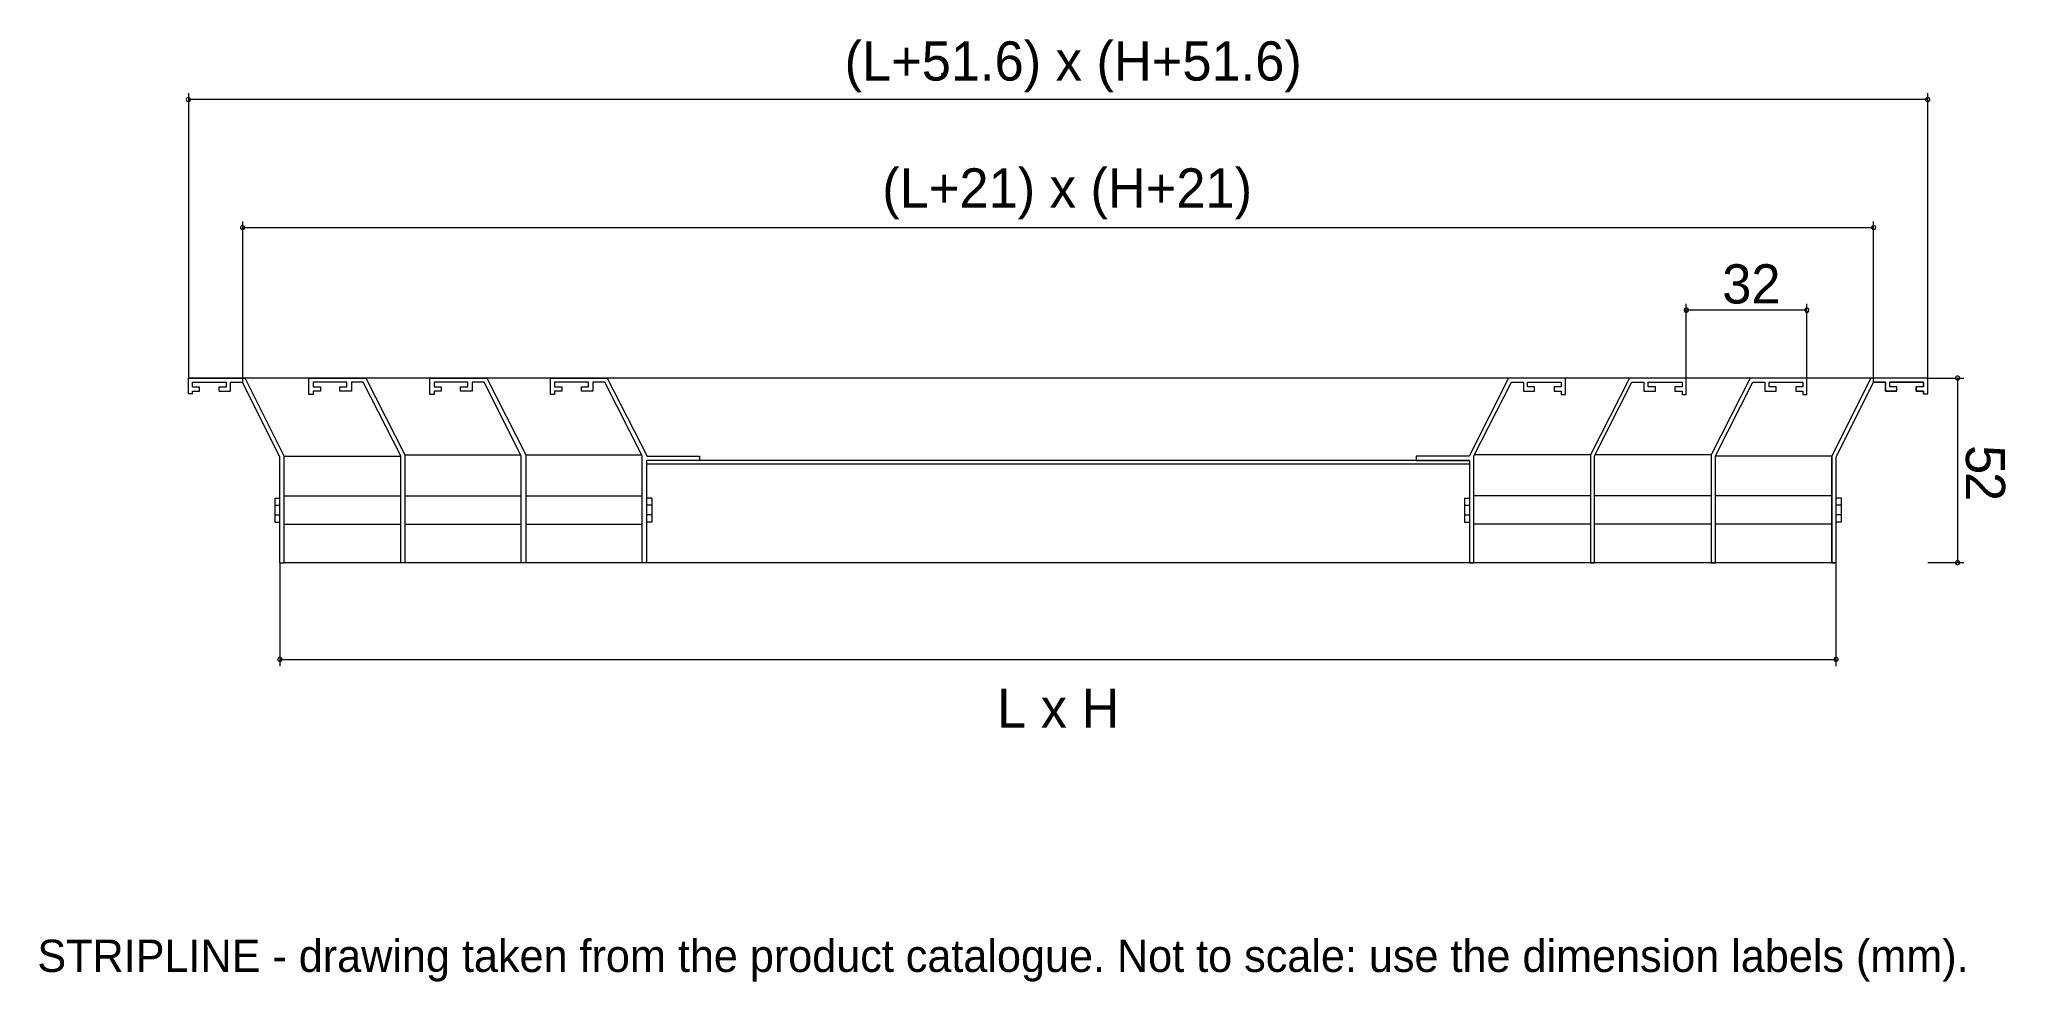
# Model space of a CAD drawing. Extents: x 0 to 244, y -13 to 104.
import ezdxf

# ---------------------------------------------------------------- set-up
doc = ezdxf.new("R2010")
doc.units = 0
for name, color, linetype in [('GEOMETRY', 7, 'Continuous'), ('NOTE', 1, 'Continuous'), ('TEXT', 7, 'Continuous')]:
    doc.layers.add(name, color=color, linetype=linetype)

msp = doc.modelspace()

# ---------------------------------------------------------------- linework, layer by layer
at = {"layer": 'GEOMETRY', "lineweight": 15}
for points in [[(112.13, 99.4), (112.02, 99.14), (112.13, 98.92), (112.24, 99.14)], [(151.77, 99.4), (151.62, 99.14), (151.77, 98.92), (151.88, 99.14)], [(18.72, 96.9), (18.72, 61.58)], [(234.26, 96.09), (18.72, 96.09)], [(234.26, 61.58), (234.26, 96.9)], [(25.43, 80.99), (25.43, 61.06)], [(227.55, 61.06), (227.55, 80.99)], [(227.55, 80.21), (25.43, 80.21)], [(204.34, 61.58), (204.34, 70.79)], [(219.28, 61.58), (219.28, 70.79)], [(219.28, 70), (204.34, 70)], [(234.26, 61.58), (238.73, 61.58)], [(237.95, 61.58), (237.95, 38.71)], [(177.48, 51.38), (75.47, 51.38)], [(177.48, 50.93), (75.47, 50.93)], [(29.42, 46.72), (29.42, 43.74), (30.05, 43.74)], [(29.42, 46.72), (30.05, 46.72)], [(30.57, 46.98), (45.03, 46.98)], [(45.55, 46.98), (59.97, 46.98)], [(60.53, 46.98), (74.95, 46.98)], [(76.14, 46.72), (76.14, 43.74), (75.47, 43.74)], [(76.14, 46.72), (75.47, 46.72)], [(176.85, 46.72), (176.85, 43.74), (177.48, 43.74)], [(176.85, 46.72), (177.48, 46.72)], [(192.46, 46.98), (178, 46.98)], [(207.4, 46.98), (192.98, 46.98)], [(222.37, 46.98), (207.96, 46.98)], [(223.57, 46.72), (222.9, 46.72)], [(223.57, 43.74), (223.57, 46.72)], [(29.42, 45.82), (30.05, 45.82)], [(29.42, 44.63), (30.05, 44.63)], [(76.14, 45.82), (75.47, 45.82)], [(76.14, 44.63), (75.47, 44.63)], [(176.85, 45.82), (177.48, 45.82)], [(176.85, 44.63), (177.48, 44.63)], [(223.57, 45.82), (222.9, 45.82)], [(223.57, 44.63), (222.9, 44.63)], [(30.57, 43.48), (45.03, 43.48)], [(45.55, 43.48), (59.97, 43.48)], [(60.53, 43.48), (74.95, 43.48)], [(192.46, 43.48), (178, 43.48)], [(207.4, 43.48), (192.98, 43.48)], [(222.37, 43.48), (207.96, 43.48)], [(223.57, 43.74), (222.9, 43.74)], [(30.05, 38.71), (30.05, 25.89)], [(222.9, 25.89), (222.9, 38.71)], [(238.73, 38.71), (234.26, 38.71)], [(30.05, 26.71), (222.9, 26.71)]]:
    msp.add_lwpolyline(points, dxfattribs=at)
for points in [[(18.72, 95.82), (18.91, 95.9), (18.98, 96.09), (18.91, 96.27), (18.72, 96.35), (18.54, 96.27), (18.43, 96.09), (18.54, 95.9), (18.72, 95.82)], [(234.26, 95.82), (234.45, 95.9), (234.51, 96.03), (234.52, 96.15), (234.49, 96.23), (234.43, 96.29), (234.35, 96.33), (234.26, 96.34), (234.17, 96.33), (234.09, 96.29), (234.03, 96.23), (234, 96.14), (234.01, 96.03), (234.07, 95.9), (234.26, 95.82)], [(25.43, 79.95), (25.62, 80.03), (25.68, 80.16), (25.69, 80.27), (25.66, 80.36), (25.6, 80.42), (25.52, 80.45), (25.43, 80.47), (25.34, 80.45), (25.26, 80.42), (25.2, 80.36), (25.17, 80.27), (25.18, 80.16), (25.24, 80.03), (25.43, 79.95)], [(227.55, 79.95), (227.74, 80.03), (227.8, 80.16), (227.81, 80.27), (227.78, 80.36), (227.72, 80.42), (227.64, 80.46), (227.55, 80.47), (227.46, 80.45), (227.38, 80.42), (227.32, 80.36), (227.29, 80.27), (227.31, 80.16), (227.37, 80.03), (227.55, 79.95)], [(204.34, 69.71), (204.53, 69.82), (204.59, 69.95), (204.6, 70.06), (204.57, 70.15), (204.51, 70.21), (204.43, 70.25), (204.34, 70.26), (204.25, 70.25), (204.17, 70.21), (204.11, 70.15), (204.08, 70.06), (204.09, 69.95), (204.16, 69.82), (204.34, 69.71)], [(219.28, 69.71), (219.47, 69.82), (219.53, 69.95), (219.54, 70.07), (219.51, 70.15), (219.45, 70.21), (219.37, 70.25), (219.28, 70.26), (219.19, 70.25), (219.11, 70.21), (219.05, 70.15), (219.02, 70.06), (219.03, 69.95), (219.1, 69.82), (219.28, 69.71)], [(45.55, 38.71), (45.03, 38.71), (45.03, 51.93), (40.37, 61.06), (38.92, 61.06), (38.92, 59.98), (37.5, 59.98), (37.5, 60.5), (38.36, 60.5), (38.36, 61.06), (34.18, 61.06), (34.18, 60.5), (35.08, 60.5), (35.08, 59.98), (34.18, 59.98), (34.18, 59.54), (33.66, 59.54), (33.66, 61.58), (40.71, 61.58), (45.55, 52.08), (45.55, 38.71)], [(60.53, 38.71), (59.97, 38.71), (59.97, 51.93), (55.35, 61.06), (53.86, 61.06), (53.86, 59.98), (52.44, 59.98), (52.44, 60.5), (53.34, 60.5), (53.34, 61.06), (49.16, 61.06), (49.16, 60.5), (50.02, 60.5), (50.02, 59.98), (49.16, 59.98), (49.16, 59.54), (48.64, 59.54), (48.64, 61.58), (55.68, 61.58), (60.53, 52.08), (60.53, 38.71)], [(75.47, 38.71), (74.95, 38.71), (74.95, 51.93), (70.32, 61.06), (68.83, 61.06), (68.83, 59.98), (67.42, 59.98), (67.42, 60.5), (68.31, 60.5), (68.31, 61.06), (64.1, 61.06), (64.1, 60.5), (65, 60.5), (65, 59.98), (64.1, 59.98), (64.1, 59.54), (63.58, 59.54), (63.58, 61.58), (70.62, 61.58), (75.58, 51.9), (82.06, 51.9), (82.06, 51.38), (75.47, 51.38), (75.47, 38.71)], [(177.48, 38.71), (178, 38.71), (178, 51.93), (182.66, 61.06), (184.15, 61.06), (184.15, 59.98), (185.53, 59.98), (185.53, 60.5), (184.67, 60.5), (184.67, 61.06), (188.84, 61.06), (188.84, 60.5), (187.95, 60.5), (187.95, 59.98), (188.84, 59.98), (188.84, 59.54), (189.36, 59.54), (189.36, 61.58), (182.32, 61.58), (177.41, 51.9), (170.88, 51.9), (170.88, 51.38), (177.48, 51.38), (177.48, 38.71)], [(192.46, 38.71), (192.98, 38.71), (192.98, 51.93), (197.6, 61.06), (199.09, 61.06), (199.09, 59.98), (200.5, 59.98), (200.5, 60.5), (199.61, 60.5), (199.61, 61.06), (203.82, 61.06), (203.82, 60.5), (202.93, 60.5), (202.93, 59.98), (203.82, 59.98), (203.82, 59.54), (204.34, 59.54), (204.34, 61.58), (197.3, 61.58), (192.46, 52.08), (192.46, 38.71)], [(207.4, 38.71), (207.96, 38.71), (207.96, 51.93), (212.58, 61.06), (214.07, 61.06), (214.07, 59.98), (215.48, 59.98), (215.48, 60.5), (214.59, 60.5), (214.59, 61.06), (218.76, 61.06), (218.76, 60.5), (217.9, 60.5), (217.9, 59.98), (218.76, 59.98), (218.76, 59.54), (219.28, 59.54), (219.28, 61.58), (212.24, 61.58), (207.4, 52.08), (207.4, 38.71)], [(237.95, 61.32), (238.14, 61.4), (238.2, 61.53), (238.21, 61.64), (238.18, 61.73), (238.12, 61.79), (238.04, 61.83), (237.95, 61.84), (237.86, 61.83), (237.78, 61.79), (237.72, 61.73), (237.69, 61.64), (237.7, 61.53), (237.76, 61.4), (237.95, 61.32)], [(237.95, 38.45), (238.14, 38.52), (238.2, 38.66), (238.21, 38.77), (238.18, 38.85), (238.12, 38.91), (238.04, 38.95), (237.95, 38.96), (237.86, 38.95), (237.78, 38.91), (237.72, 38.85), (237.69, 38.77), (237.7, 38.66), (237.76, 38.52), (237.95, 38.45)], [(30.05, 26.45), (30.24, 26.53), (30.3, 26.66), (30.31, 26.77), (30.28, 26.86), (30.22, 26.92), (30.14, 26.95), (30.05, 26.96), (29.96, 26.95), (29.88, 26.91), (29.82, 26.85), (29.79, 26.77), (29.8, 26.66), (29.86, 26.53), (30.05, 26.45)], [(222.9, 26.45), (223.08, 26.53), (223.14, 26.66), (223.16, 26.77), (223.13, 26.85), (223.07, 26.91), (222.99, 26.95), (222.9, 26.96), (222.81, 26.95), (222.73, 26.92), (222.67, 26.86), (222.64, 26.77), (222.65, 26.66), (222.71, 26.53), (222.9, 26.45)]]:
    msp.add_lwpolyline(points, close=True, dxfattribs=at)
at = {"layer": 'GEOMETRY', "lineweight": 13}
for points in [[(234.26, 61.58), (18.72, 61.58)], [(30.57, 51.9), (45.03, 51.9)], [(45.55, 52.08), (59.93, 52.08)], [(60.53, 52.08), (74.87, 52.08)], [(192.46, 52.08), (178.08, 52.08)], [(207.4, 52.08), (193.05, 52.08)], [(222.37, 51.9), (207.96, 51.9)], [(222.37, 38.71), (30.57, 38.71)]]:
    msp.add_lwpolyline(points, dxfattribs=at)
at = {"layer": 'GEOMETRY', "lineweight": 20}
for points in [[(19.24, 59.65), (18.72, 59.65), (18.72, 61.58)], [(18.72, 61.58), (25.77, 61.58)], [(19.24, 60.5), (19.24, 61.06)], [(19.24, 61.06), (23.42, 61.06)], [(23.42, 60.5), (23.42, 61.06)], [(23.94, 59.98), (23.94, 61.06)], [(23.94, 61.06), (25.43, 61.06)], [(30.05, 51.79), (25.43, 61.06)], [(30.57, 51.9), (25.76, 61.58)], [(222.37, 51.9), (227.22, 61.58)], [(222.9, 51.79), (227.55, 61.06)], [(234.26, 61.58), (227.22, 61.58)], [(229.01, 61.06), (227.55, 61.06)], [(229.01, 59.98), (229.01, 61.06)], [(229.57, 60.5), (229.57, 61.06)], [(233.74, 61.06), (229.57, 61.06)], [(233.74, 59.65), (234.26, 59.65), (234.26, 61.58)], [(233.74, 60.5), (233.74, 61.06)], [(19.24, 60.5), (20.1, 60.5)], [(19.24, 59.65), (19.24, 59.98)], [(19.24, 59.98), (20.1, 59.98)], [(20.1, 59.98), (20.1, 60.5)], [(22.52, 59.98), (22.52, 60.5)], [(22.52, 60.5), (23.42, 60.5)], [(22.52, 59.98), (23.94, 59.98)], [(230.42, 59.98), (229.01, 59.98)], [(230.42, 60.5), (229.57, 60.5)], [(230.42, 59.98), (230.42, 60.5)], [(232.84, 59.98), (232.84, 60.5)], [(233.74, 60.5), (232.84, 60.5)], [(233.74, 59.98), (232.84, 59.98)], [(233.74, 59.65), (233.74, 59.98)], [(30.05, 38.71), (30.05, 51.79)], [(30.57, 38.71), (30.57, 51.9)], [(222.37, 38.71), (222.37, 51.9)], [(222.9, 38.71), (222.9, 51.79)], [(30.05, 38.71), (30.57, 38.71)], [(222.9, 38.71), (222.38, 38.71)]]:
    msp.add_lwpolyline(points, dxfattribs=at)
msp.add_lwpolyline([(222.9, 38.71), (222.9, 51.79), (227.55, 61.06), (229.01, 61.06), (229.01, 59.98), (230.42, 59.98), (230.42, 60.5), (229.57, 60.5), (229.57, 61.06), (233.74, 61.06), (233.74, 60.5), (232.84, 60.5), (232.84, 59.98), (233.74, 59.98), (233.74, 59.65), (234.26, 59.65), (234.26, 61.58), (227.22, 61.58), (222.38, 51.9), (222.38, 38.71), (222.9, 38.71)], close=True, dxfattribs=at)

# ---------------------------------------------------------------- texts
at = {"layer": 'NOTE'}
msp.add_text('STRIPLINE - drawing taken from the product catalogue. Not to scale: use the dimension labels (mm).', height=4, dxfattribs=at).set_placement((0, -12))
at = {"layer": 'TEXT'}
for s, height, p in [('(L+51.6) x (H+51.6)', 4.8553, (100.03, 98.45)), ('(L+21) x (H+21)', 4.8553, (104.7, 82.72)), ('32', 4.855, (208.79, 70.83)), ('L x H', 4.855, (118.93, 18.25))]:
    msp.add_text(s, height=height, dxfattribs=at).set_placement(p)
for s, p in [('5', (238.98, 53.28)), ('2', (238.98, 49.95))]:
    msp.add_text(s, height=4.86, rotation=270, dxfattribs=at).set_placement(p)

doc.saveas('drawing.dxf')
